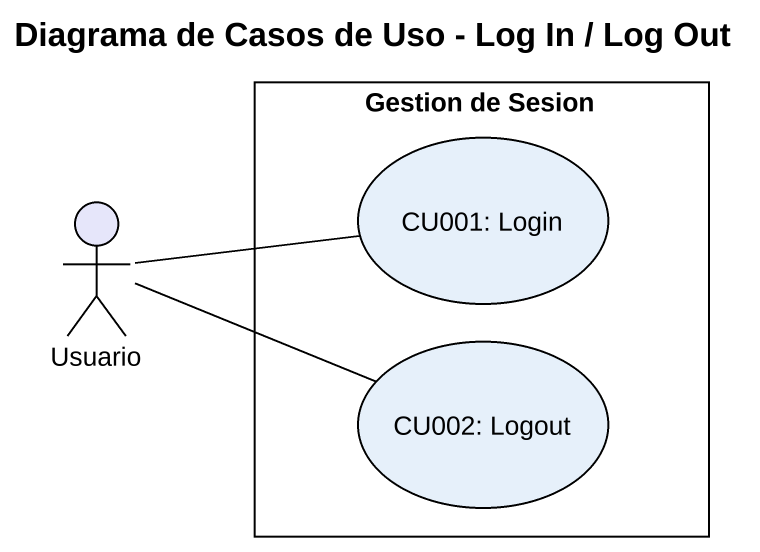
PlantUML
@startuml
title Diagrama de Casos de Uso - Log In / Log Out
rectangle "Gestion de Sesion" as Gestion_de_Sesion {
  usecase "CU001: Login" as CU001_Login
  usecase "CU002: Logout" as CU002_Logout
}
actor Usuario #E6E6FA
Usuario -right- CU001_Login
Usuario -right- CU002_Logout
@enduml
